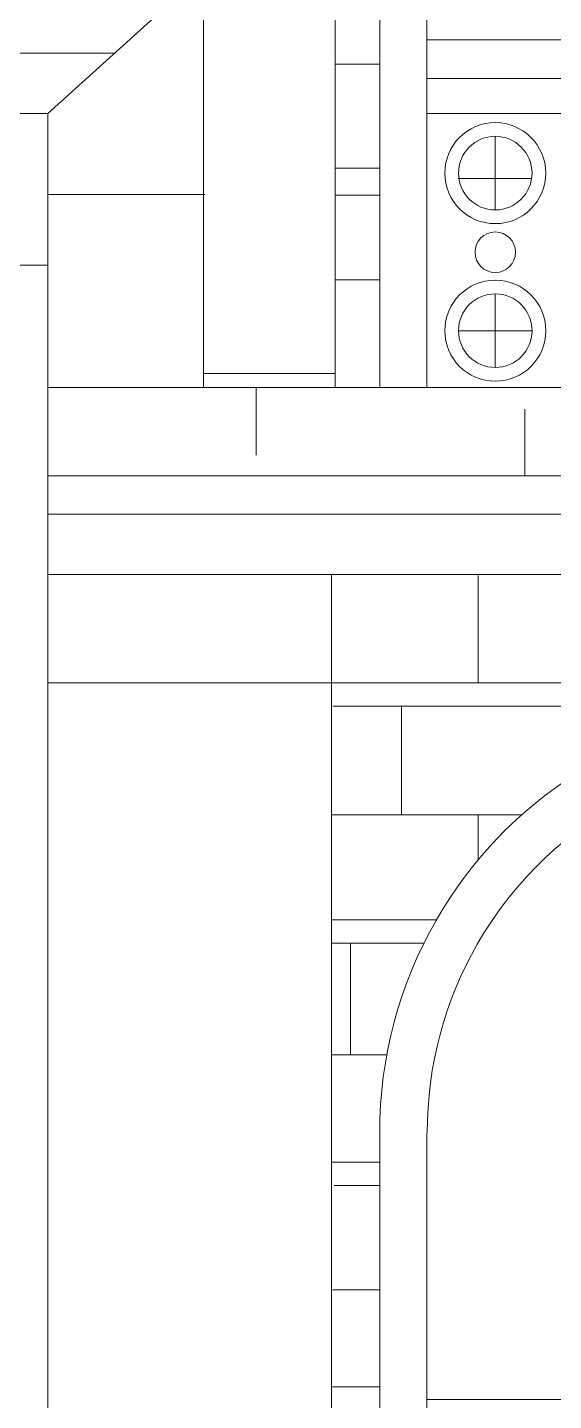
# Model space of a CAD drawing. Header units: millimetres. Extents: x -490789 to -449459, y 209001 to 327650.
# Drawn here: x -466049 to -464339, y 222303 to 226762 of the extents above; entities that cross this region are included whole.
import ezdxf

# ---------------------------------------------------------------- set-up
doc = ezdxf.new("R2010")
doc.units = ezdxf.units.MM
doc.header["$MEASUREMENT"] = 0
for name, color, linetype, lineweight in [('0_Ном._пера__7_Ном._пера__15_Ном._пера__15', 15, 'Continuous', 18), ('0_Ном._пера__7_Ном._пера__1_Ном._пера__1', 1, 'Continuous', 18), ('0_Ном._пера__7_Ном._пера__7_Ном._пера__1', 1, 'Continuous', 18), ('0_Ном._пера__7_Ном._пера__7_Ном._пера__7', 7, 'Continuous', 18), ('0_Ном._пера__7_Ном._пера__8_Ном._пера__8', 8, 'Continuous', 18), ('0_Ном_пера__1_Ном_пера__1_Ном_пера__1_Ном._пера__1_Ном_пера__1_Ном_пера__1_Ном_пера__1_Ном_пера__1_Ном_пера__1_Ном_пера__1_Ном_пера__1_Ном_пера__1_Ном_пера__1_Ном_пера__1_Ном_пера__1_Ном_пера__1_Ном_пера__1_Ном_пера__1_Ном_пера__1_Ном_пера__1_Ном_пера___D_Ном._пера__1', 1, 'Continuous', 18), ('0_Ном_пера__1_Ном_пера__1_Ном_пера__1_Ном._пера__1_Ном_пера__1_Ном_пера__1_Ном_пера__1_Ном_пера__1_Ном_пера__1_Ном_пера__1_Ном_пера__1_Ном_пера__1_Ном_пера__1_Ном_пера__1_Ном_пера__1_Ном_пера__1_Ном_пера__1_Ном_пера__1_Ном_пера__1_Ном_пера__1_Ном_пера___D_Ном._пера__7', 7, 'Continuous', 18), ('0_Ном_пера__7_Ном._пера__7_Ном_пера__7_Ном_пера__7_Ном_пера__7_Ном_пера__7_Ном_пера__7_Ном_пера__7_Ном_пера__7_Ном_пера__7_Ном_пера__7_Ном_пера__7_Ном_пера__7_Ном_пера__7_Ном_пера__7_Ном_пера__7_Ном_пера__7_Ном_пера__7_Ном_пера__7_Ном_пера__7_Ном_пера___7_Ном._пера__7', 7, 'Continuous', 18), ('0_Ном_пера__7_Ном_пера__7_Ном_пера__7_Ном._пера__7_Ном_пера__7_Ном_пера__7_Ном_пера__7_Ном_пера__7_Ном_пера__7_Ном_пера__7_Ном_пера__7_Ном_пера__7_Ном_пера__7_Ном_пера__7_Ном_пера__7_Ном_пера__7_Ном_пера__7_Ном_пера__7_Ном_пера__7_Ном_пера__7_Ном_пера___5_Ном._пера__7', 7, 'Continuous', 18), ('0_Ном_пера__7_Ном_пера__7_Ном_пера__7_Ном_пера__7_Ном_пера__7_Ном_пера__7_Ном_пера__7_Ном_пера__7_Ном_пера__7_Ном._пера__7_Ном_пера__7_Ном_пера__7_Ном_пера__7_Ном_пера__7_Ном_пера__7_Ном_пера__7_Ном_пера__7_Ном_пера__7_Ном_пера__7_Ном_пера__7_Ном_пера___7_Ном._пера__7', 7, 'Continuous', 18), ('0_Ном_пера__7_Ном_пера__7_Ном_пера__7_Ном_пера__7_Ном_пера__7_Ном_пера__7_Ном_пера__7_Ном_пера__7_Ном_пера__7_Ном_пера__7_Ном_пера__7_Ном_пера__7_Ном_пера__7_Ном_пера__7_Ном_пера__7_Ном._пера__7_Ном_пера__7_Ном._пера__7_Ном_пера__7_Ном._пера__7_Ном_пера_2_Ном._пера__7', 7, 'Continuous', 18), ('0_Ном_пера__7_Ном_пера__7_Ном_пера__7_Ном_пера__7_Ном_пера__7_Ном_пера__7_Ном_пера__7_Ном_пера__7_Ном_пера__7_Ном_пера__7_Ном_пера__7_Ном_пера__7_Ном_пера__7_Ном_пера__7_Ном_пера__7_Ном_пера__7_Ном_пера__7_Ном_пера__7_Ном._пера__7_Ном_пера__7_Ном._пера__5_Ном._пера__7', 7, 'Continuous', 18), ('0_Ном_пера__7_Ном_пера__7_Ном_пера__7_Ном_пера__7_Ном_пера__7_Ном_пера__7_Ном_пера__7_Ном_пера__7_Ном_пера__7_Ном_пера__7_Ном_пера__7_Ном_пера__7_Ном_пера__7_Ном_пера__7_Ном_пера__7_Ном_пера__7_Ном_пера__7_Ном_пера__7_Ном_пера__7_Ном_пера__7_Ном_пера__7_C_Ном._пера__1', 1, 'Continuous', 18)]:
    doc.layers.add(name, color=color, linetype=linetype, lineweight=lineweight)

msp = doc.modelspace()

# ---------------------------------------------------------------- linework, layer by layer
at = {"layer": '0_Ном._пера__7_Ном._пера__15_Ном._пера__15', "linetype": 'Continuous'}
for p, q in [((-465984, 225990.2), (-466883.3, 225990.2)), ((-465060.5, 224633.7), (-465983.3, 224633.7))]:
    msp.add_line(p, q, dxfattribs=at)
at = {"layer": '0_Ном._пера__7_Ном._пера__1_Ном._пера__1', "linetype": 'Continuous'}
msp.add_line((-464719.9, 223863.8), (-465060.5, 223863.8), dxfattribs=at)
at = {"layer": '0_Ном._пера__7_Ном._пера__7_Ном._пера__1', "linetype": 'Continuous'}
msp.add_line((-464904.2, 226304.4), (-465049.2, 226304.4), dxfattribs=at)
at = {"layer": '0_Ном._пера__7_Ном._пера__7_Ном._пера__7', "linetype": 'Continuous'}
for p, q in [((-465477, 225592.3), (-465477, 230286.8)), ((-465049.2, 225593.4), (-465049.2, 230286.8)), ((-464904.2, 228614.8), (-464904.2, 225592.3)), ((-464751.6, 228614.8), (-464751.6, 225592.3)), ((-465983.3, 226482.8), (-465626.1, 226803.5)), ((-464751.6, 226721.6), (-462301.4, 226721.6)), ((-466631.9, 226677.9), (-465764.4, 226677.9)), ((-464751.6, 226596), (-462301.4, 226596)), ((-465983.3, 226482.8), (-466774.9, 226482.8)), ((-465983.3, 218105.7), (-465983.3, 226482.8)), ((-464751.6, 226482.8), (-462301.4, 226482.8)), ((-464528.7, 226408.3), (-464528.7, 226169.3)), ((-464649, 226271.1), (-464409.9, 226271.1)), ((-464528.6, 225896.6), (-464528.6, 225657.6)), ((-464648.1, 225777.1), (-464409.1, 225777.1)), ((-465477, 225637.9), (-465049.2, 225637.9)), ((-465983.3, 225592.3), (-461576.3, 225592.3)), ((-465983.3, 225305.6), (-461076.2, 225305.6)), ((-465852.7, 225305.6), (-460582.6, 225305.6)), ((-464432.9, 225305.6), (-464374.7, 225305.6)), ((-464374.7, 225305.6), (-464432.9, 225305.6)), ((-465983.3, 225180.7), (-460775.9, 225180.7)), ((-461076.2, 224985.6), (-465983.3, 224985.6)), ((-465060.5, 219305.6), (-465060.5, 224985.6)), ((-464833.9, 224557.6), (-464833.9, 224204.4)), ((-464904.2, 223171.6), (-464904.2, 219305.6)), ((-464751.6, 223171.6), (-464751.6, 219305.6)), ((-464904.2, 222662.1), (-465058, 222662.1)), ((-464751.6, 222305.6), (-462301.4, 222305.6))]:
    msp.add_line(p, q, dxfattribs=at)
for centre, radius in [((-464528.7, 226288.8), 164.1), ((-464528.7, 226288.8), 119.5), ((-464528.6, 226031.7), 65.9), ((-464528.6, 225777.1), 164.1), ((-464528.6, 225777.1), 119.5)]:
    msp.add_circle(centre, radius, dxfattribs=at)
for radius, start in [(1378.8, 0.0673), (1224.2, 0.0758)]:
    msp.add_arc((-463525.4, 223175.2), radius, start, 180.1505, dxfattribs=at)
at = {"layer": '0_Ном._пера__7_Ном._пера__8_Ном._пера__8', "linetype": 'Continuous'}
for p, q in [((-465983.3, 226219.8), (-465472.1, 226219.8)), ((-465306.1, 225592.3), (-465306.1, 225372.7)), ((-464432.9, 225521.7), (-464432.9, 225305.6))]:
    msp.add_line(p, q, dxfattribs=at)
at = {"layer": '0_Ном_пера__1_Ном_пера__1_Ном_пера__1_Ном._пера__1_Ном_пера__1_Ном_пера__1_Ном_пера__1_Ном_пера__1_Ном_пера__1_Ном_пера__1_Ном_пера__1_Ном_пера__1_Ном_пера__1_Ном_пера__1_Ном_пера__1_Ном_пера__1_Ном_пера__1_Ном_пера__1_Ном_пера__1_Ном_пера__1_Ном_пера___D_Ном._пера__1', "linetype": 'Continuous'}
for p, q in [((-465060.5, 224633.7), (-461976.2, 224633.7)), ((-465057.1, 224557.6), (-461976.2, 224557.6)), ((-465060.5, 223787.8), (-464760.6, 223787.8)), ((-465060.5, 223076.8), (-464904.2, 223076.8)), ((-465052.8, 223000.8), (-464904.2, 223000.8)), ((-465060.5, 222347.1), (-464904.2, 222347.1))]:
    msp.add_line(p, q, dxfattribs=at)
at = {"layer": '0_Ном_пера__1_Ном_пера__1_Ном_пера__1_Ном._пера__1_Ном_пера__1_Ном_пера__1_Ном_пера__1_Ном_пера__1_Ном_пера__1_Ном_пера__1_Ном_пера__1_Ном_пера__1_Ном_пера__1_Ном_пера__1_Ном_пера__1_Ном_пера__1_Ном_пера__1_Ном_пера__1_Ном_пера__1_Ном_пера__1_Ном_пера___D_Ном._пера__7', "linetype": 'Continuous'}
msp.add_line((-465049.2, 226643.1), (-464904.2, 226643.1), dxfattribs=at)
at = {"layer": '0_Ном_пера__7_Ном._пера__7_Ном_пера__7_Ном_пера__7_Ном_пера__7_Ном_пера__7_Ном_пера__7_Ном_пера__7_Ном_пера__7_Ном_пера__7_Ном_пера__7_Ном_пера__7_Ном_пера__7_Ном_пера__7_Ном_пера__7_Ном_пера__7_Ном_пера__7_Ном_пера__7_Ном_пера__7_Ном_пера__7_Ном_пера___7_Ном._пера__7', "linetype": 'Continuous'}
msp.add_line((-464999.6, 223425.1), (-464999.6, 223787.8), dxfattribs=at)
at = {"layer": '0_Ном_пера__7_Ном_пера__7_Ном_пера__7_Ном._пера__7_Ном_пера__7_Ном_пера__7_Ном_пера__7_Ном_пера__7_Ном_пера__7_Ном_пера__7_Ном_пера__7_Ном_пера__7_Ном_пера__7_Ном_пера__7_Ном_пера__7_Ном_пера__7_Ном_пера__7_Ном_пера__7_Ном_пера__7_Ном_пера__7_Ном_пера___5_Ном._пера__7', "linetype": 'Continuous'}
msp.add_line((-464584.1, 224981.9), (-464584.1, 224633.7), dxfattribs=at)
at = {"layer": '0_Ном_пера__7_Ном_пера__7_Ном_пера__7_Ном_пера__7_Ном_пера__7_Ном_пера__7_Ном_пера__7_Ном_пера__7_Ном_пера__7_Ном._пера__7_Ном_пера__7_Ном_пера__7_Ном_пера__7_Ном_пера__7_Ном_пера__7_Ном_пера__7_Ном_пера__7_Ном_пера__7_Ном_пера__7_Ном_пера__7_Ном_пера___7_Ном._пера__7', "linetype": 'Continuous'}
for p, q in [((-464904.2, 225941.7), (-465049.2, 225941.7)), ((-464881.4, 223425.1), (-465060.5, 223425.1))]:
    msp.add_line(p, q, dxfattribs=at)
at = {"layer": '0_Ном_пера__7_Ном_пера__7_Ном_пера__7_Ном_пера__7_Ном_пера__7_Ном_пера__7_Ном_пера__7_Ном_пера__7_Ном_пера__7_Ном_пера__7_Ном_пера__7_Ном_пера__7_Ном_пера__7_Ном_пера__7_Ном_пера__7_Ном._пера__7_Ном_пера__7_Ном._пера__7_Ном_пера__7_Ном._пера__7_Ном_пера_2_Ном._пера__7', "linetype": 'Continuous'}
msp.add_line((-464584.3, 224204.4), (-464584.3, 224058.3), dxfattribs=at)
at = {"layer": '0_Ном_пера__7_Ном_пера__7_Ном_пера__7_Ном_пера__7_Ном_пера__7_Ном_пера__7_Ном_пера__7_Ном_пера__7_Ном_пера__7_Ном_пера__7_Ном_пера__7_Ном_пера__7_Ном_пера__7_Ном_пера__7_Ном_пера__7_Ном_пера__7_Ном_пера__7_Ном_пера__7_Ном._пера__7_Ном_пера__7_Ном._пера__5_Ном._пера__7', "linetype": 'Continuous'}
msp.add_line((-464442.9, 224204.4), (-465060.5, 224204.4), dxfattribs=at)
at = {"layer": '0_Ном_пера__7_Ном_пера__7_Ном_пера__7_Ном_пера__7_Ном_пера__7_Ном_пера__7_Ном_пера__7_Ном_пера__7_Ном_пера__7_Ном_пера__7_Ном_пера__7_Ном_пера__7_Ном_пера__7_Ном_пера__7_Ном_пера__7_Ном_пера__7_Ном_пера__7_Ном_пера__7_Ном_пера__7_Ном_пера__7_Ном_пера__7_C_Ном._пера__1', "linetype": 'Continuous'}
msp.add_line((-465049.2, 226217.2), (-464904.2, 226217.2), dxfattribs=at)

doc.saveas('drawing.dxf')
